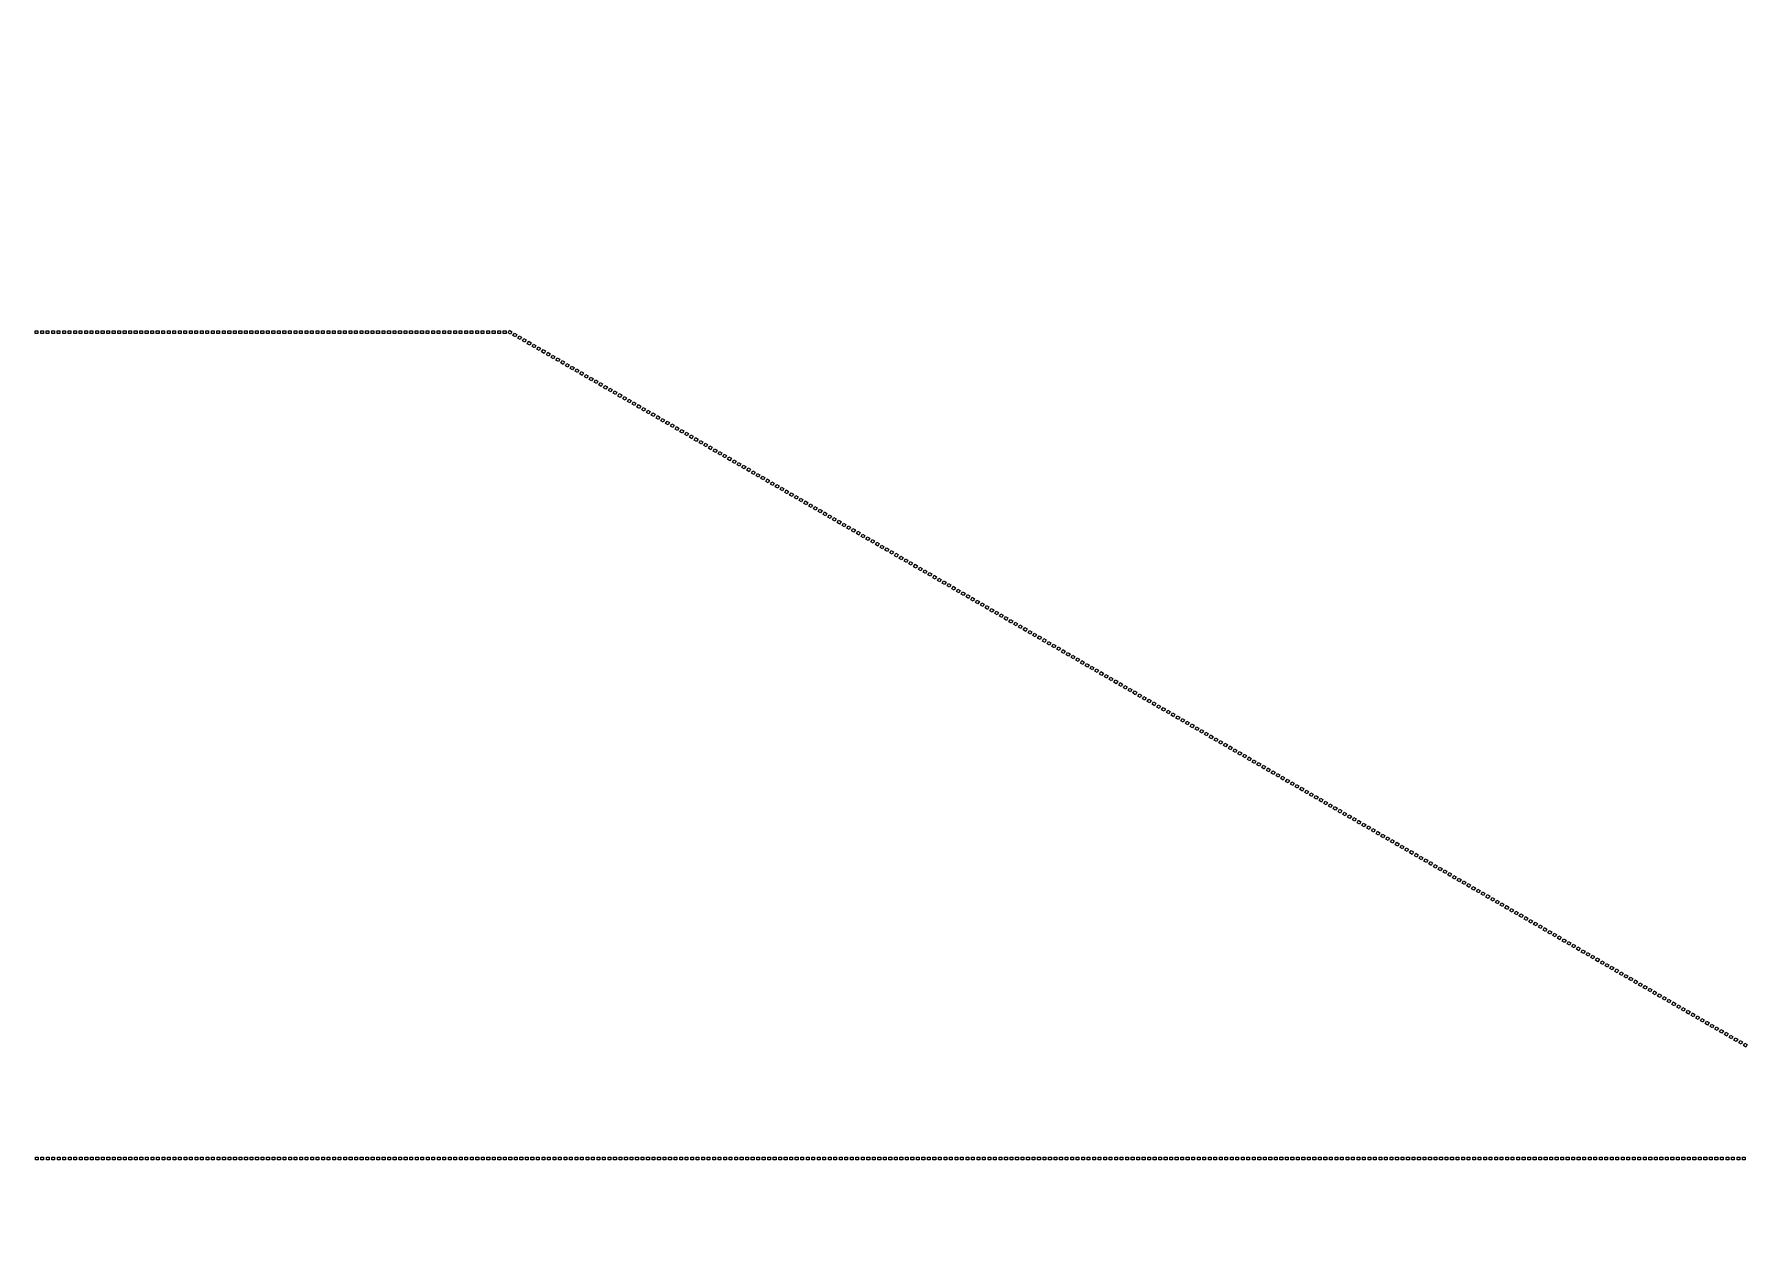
# Model space of a CAD drawing. Header units: inches. Extents: x 734146 to 834146, y 204695 to 304695.
# Drawn here: x 746422 to 748289, y 251635 to 252955 of the extents above; entities that cross this region are included whole.
import ezdxf

# ---------------------------------------------------------------- set-up
doc = ezdxf.new("R2010")
doc.units = ezdxf.units.IN
doc.header["$MEASUREMENT"] = 0

# ---------------------------------------------------------------- blocks, each defined once
blk = doc.blocks.new('*U99')
blk.add_lwpolyline([(-1.5, 1.5), (1.5, 1.5), (1.5, -1.5), (-1.5, -1.5)], close=True)
blk = doc.blocks.new('*U100')
at = {"color": 0, "linetype": 'ByBlock', "lineweight": -2, "transparency": 16777216}
for p in [(0, 0), (6, 0), (12, 0), (18, 0), (24, 0), (30, 0), (36, 0), (42, 0), (48, 0), (54, 0), (60, 0), (66, 0), (72, 0), (78, 0), (84, 0), (90, 0), (96, 0), (102, 0), (108, 0), (114, 0), (120, 0), (126, 0), (132, 0), (138, 0), (144, 0), (150, 0), (156, 0), (162, 0), (168, 0), (174, 0), (180, 0), (186, 0), (192, 0), (198, 0), (204, 0), (210, 0), (216, 0), (222, 0), (228, 0), (234, 0), (240, 0), (246, 0), (252, 0), (258, 0), (264, 0), (270, 0), (276, 0), (282, 0), (288, 0), (294, 0), (300, 0), (306, 0), (312, 0), (318, 0), (324, 0), (330, 0), (336, 0), (342, 0), (348, 0), (354, 0), (360, 0), (366, 0), (372, 0), (378, 0), (384, 0), (390, 0), (396, 0), (402, 0), (408, 0), (414, 0), (420, 0), (426, 0), (432, 0), (438, 0), (444, 0), (450, 0), (456, 0), (462, 0), (468, 0), (474, 0), (480, 0), (486, 0), (492, 0), (498, 0), (504, 0), (510, 0), (516, 0), (522, 0), (528, 0), (534, 0), (540, 0), (546, 0), (552, 0), (558, 0), (564, 0), (570, 0), (576, 0), (582, 0), (588, 0), (594, 0), (600, 0), (606, 0), (612, 0), (618, 0), (624, 0), (630, 0), (636, 0), (642, 0), (648, 0), (654, 0), (660, 0), (666, 0), (672, 0), (678, 0), (684, 0), (690, 0), (696, 0), (702, 0), (708, 0), (714, 0), (720, 0), (726, 0), (732, 0), (738, 0), (744, 0), (750, 0), (756, 0), (762, 0), (768, 0), (774, 0), (780, 0), (786, 0), (792, 0), (798, 0), (804, 0), (810, 0), (816, 0), (822, 0), (828, 0), (834, 0), (840, 0), (846, 0), (852, 0), (858, 0), (864, 0), (870, 0), (876, 0), (882, 0), (888, 0), (894, 0), (900, 0), (906, 0), (912, 0), (918, 0), (924, 0), (930, 0), (936, 0), (942, 0), (948, 0), (954, 0), (960, 0), (966, 0), (972, 0), (978, 0), (984, 0), (990, 0), (996, 0), (1002, 0), (1008, 0), (1014, 0), (1020, 0), (1026, 0), (1032, 0), (1038, 0), (1044, 0), (1050, 0), (1056, 0), (1062, 0), (1068, 0), (1074, 0), (1080, 0), (1086, 0), (1092, 0), (1098, 0), (1104, 0), (1110, 0), (1116, 0), (1122, 0), (1128, 0), (1134, 0), (1140, 0), (1146, 0), (1152, 0), (1158, 0), (1164, 0), (1170, 0), (1176, 0), (1182, 0), (1188, 0), (1194, 0), (1200, 0), (1206, 0), (1212, 0), (1218, 0), (1224, 0), (1230, 0), (1236, 0), (1242, 0), (1248, 0), (1254, 0), (1260, 0), (1266, 0), (1272, 0), (1278, 0), (1284, 0), (1290, 0), (1296, 0), (1302, 0), (1308, 0), (1314, 0), (1320, 0), (1326, 0), (1332, 0), (1338, 0), (1344, 0), (1350, 0), (1356, 0), (1362, 0), (1368, 0), (1374, 0), (1380, 0), (1386, 0), (1392, 0), (1398, 0), (1404, 0), (1410, 0), (1416, 0), (1422, 0), (1428, 0), (1434, 0), (1440, 0), (1446, 0), (1452, 0), (1458, 0), (1464, 0), (1470, 0), (1476, 0), (1482, 0), (1488, 0), (1494, 0), (1500, 0), (1506, 0), (1512, 0), (1518, 0), (1524, 0), (1530, 0), (1536, 0), (1542, 0), (1548, 0), (1554, 0), (1560, 0), (1566, 0), (1572, 0), (1578, 0), (1584, 0), (1590, 0), (1596, 0), (1602, 0), (1608, 0), (1614, 0), (1620, 0), (1626, 0), (1632, 0), (1638, 0), (1644, 0), (1650, 0), (1656, 0), (1662, 0), (1668, 0), (1674, 0), (1680, 0), (1686, 0), (1692, 0), (1698, 0), (1704, 0), (1710, 0), (1716, 0), (1722, 0), (1728, 0), (1734, 0), (1740, 0), (1746, 0), (1752, 0), (1758, 0), (1764, 0), (1770, 0), (1776, 0), (1782, 0), (1788, 0), (1794, 0), (1800, 0), (1806, 0), (1812, 0), (1818, 0), (1824, 0), (1830, 0), (1836, 0), (1842, 0), (1848, 0), (1854, 0), (1860, 0)]:
    blk.add_blockref('*U99', p, dxfattribs=at)

msp = doc.modelspace()

# ---------------------------------------------------------------- linework, layer by layer
for points in [[(746422.7, 252631.7), (746425.7, 252631.7), (746425.7, 252628.7), (746422.7, 252628.7)], [(746428.7, 252631.7), (746431.7, 252631.7), (746431.7, 252628.7), (746428.7, 252628.7)], [(746434.7, 252631.7), (746437.7, 252631.7), (746437.7, 252628.7), (746434.7, 252628.7)], [(746440.7, 252631.7), (746443.7, 252631.7), (746443.7, 252628.7), (746440.7, 252628.7)], [(746446.7, 252631.7), (746449.7, 252631.7), (746449.7, 252628.7), (746446.7, 252628.7)], [(746452.7, 252631.7), (746455.7, 252631.7), (746455.7, 252628.7), (746452.7, 252628.7)], [(746458.7, 252631.7), (746461.7, 252631.7), (746461.7, 252628.7), (746458.7, 252628.7)], [(746464.7, 252631.7), (746467.7, 252631.7), (746467.7, 252628.7), (746464.7, 252628.7)], [(746470.7, 252631.7), (746473.7, 252631.7), (746473.7, 252628.7), (746470.7, 252628.7)], [(746476.7, 252631.7), (746479.7, 252631.7), (746479.7, 252628.7), (746476.7, 252628.7)], [(746482.7, 252631.7), (746485.7, 252631.7), (746485.7, 252628.7), (746482.7, 252628.7)], [(746488.7, 252631.7), (746491.7, 252631.7), (746491.7, 252628.7), (746488.7, 252628.7)], [(746494.7, 252631.7), (746497.7, 252631.7), (746497.7, 252628.7), (746494.7, 252628.7)], [(746500.7, 252631.7), (746503.7, 252631.7), (746503.7, 252628.7), (746500.7, 252628.7)], [(746506.7, 252631.7), (746509.7, 252631.7), (746509.7, 252628.7), (746506.7, 252628.7)], [(746512.7, 252631.7), (746515.7, 252631.7), (746515.7, 252628.7), (746512.7, 252628.7)], [(746518.7, 252631.7), (746521.7, 252631.7), (746521.7, 252628.7), (746518.7, 252628.7)], [(746524.7, 252631.7), (746527.7, 252631.7), (746527.7, 252628.7), (746524.7, 252628.7)], [(746530.7, 252631.7), (746533.7, 252631.7), (746533.7, 252628.7), (746530.7, 252628.7)], [(746536.7, 252631.7), (746539.7, 252631.7), (746539.7, 252628.7), (746536.7, 252628.7)], [(746542.7, 252631.7), (746545.7, 252631.7), (746545.7, 252628.7), (746542.7, 252628.7)], [(746548.7, 252631.7), (746551.7, 252631.7), (746551.7, 252628.7), (746548.7, 252628.7)], [(746554.7, 252631.7), (746557.7, 252631.7), (746557.7, 252628.7), (746554.7, 252628.7)], [(746560.7, 252631.7), (746563.7, 252631.7), (746563.7, 252628.7), (746560.7, 252628.7)], [(746566.7, 252631.7), (746569.7, 252631.7), (746569.7, 252628.7), (746566.7, 252628.7)], [(746572.7, 252631.7), (746575.7, 252631.7), (746575.7, 252628.7), (746572.7, 252628.7)], [(746578.7, 252631.7), (746581.7, 252631.7), (746581.7, 252628.7), (746578.7, 252628.7)], [(746584.7, 252631.7), (746587.7, 252631.7), (746587.7, 252628.7), (746584.7, 252628.7)], [(746590.7, 252631.7), (746593.7, 252631.7), (746593.7, 252628.7), (746590.7, 252628.7)], [(746596.7, 252631.7), (746599.7, 252631.7), (746599.7, 252628.7), (746596.7, 252628.7)], [(746602.7, 252631.7), (746605.7, 252631.7), (746605.7, 252628.7), (746602.7, 252628.7)], [(746608.7, 252631.7), (746611.7, 252631.7), (746611.7, 252628.7), (746608.7, 252628.7)], [(746614.7, 252631.7), (746617.7, 252631.7), (746617.7, 252628.7), (746614.7, 252628.7)], [(746620.7, 252631.7), (746623.7, 252631.7), (746623.7, 252628.7), (746620.7, 252628.7)], [(746626.7, 252631.7), (746629.7, 252631.7), (746629.7, 252628.7), (746626.7, 252628.7)], [(746632.7, 252631.7), (746635.7, 252631.7), (746635.7, 252628.7), (746632.7, 252628.7)], [(746638.7, 252631.7), (746641.7, 252631.7), (746641.7, 252628.7), (746638.7, 252628.7)], [(746644.7, 252631.7), (746647.7, 252631.7), (746647.7, 252628.7), (746644.7, 252628.7)], [(746650.7, 252631.7), (746653.7, 252631.7), (746653.7, 252628.7), (746650.7, 252628.7)], [(746656.7, 252631.7), (746659.7, 252631.7), (746659.7, 252628.7), (746656.7, 252628.7)], [(746662.7, 252631.7), (746665.7, 252631.7), (746665.7, 252628.7), (746662.7, 252628.7)], [(746668.7, 252631.7), (746671.7, 252631.7), (746671.7, 252628.7), (746668.7, 252628.7)], [(746674.7, 252631.7), (746677.7, 252631.7), (746677.7, 252628.7), (746674.7, 252628.7)], [(746680.7, 252631.7), (746683.7, 252631.7), (746683.7, 252628.7), (746680.7, 252628.7)], [(746686.7, 252631.7), (746689.7, 252631.7), (746689.7, 252628.7), (746686.7, 252628.7)], [(746692.7, 252631.7), (746695.7, 252631.7), (746695.7, 252628.7), (746692.7, 252628.7)], [(746698.7, 252631.7), (746701.7, 252631.7), (746701.7, 252628.7), (746698.7, 252628.7)], [(746704.7, 252631.7), (746707.7, 252631.7), (746707.7, 252628.7), (746704.7, 252628.7)], [(746710.7, 252631.7), (746713.7, 252631.7), (746713.7, 252628.7), (746710.7, 252628.7)], [(746716.7, 252631.7), (746719.7, 252631.7), (746719.7, 252628.7), (746716.7, 252628.7)], [(746722.7, 252631.7), (746725.7, 252631.7), (746725.7, 252628.7), (746722.7, 252628.7)], [(746728.7, 252631.7), (746731.7, 252631.7), (746731.7, 252628.7), (746728.7, 252628.7)], [(746734.7, 252631.7), (746737.7, 252631.7), (746737.7, 252628.7), (746734.7, 252628.7)], [(746740.7, 252631.7), (746743.7, 252631.7), (746743.7, 252628.7), (746740.7, 252628.7)], [(746746.7, 252631.7), (746749.7, 252631.7), (746749.7, 252628.7), (746746.7, 252628.7)], [(746752.7, 252631.7), (746755.7, 252631.7), (746755.7, 252628.7), (746752.7, 252628.7)], [(746758.7, 252631.7), (746761.7, 252631.7), (746761.7, 252628.7), (746758.7, 252628.7)], [(746764.7, 252631.7), (746767.7, 252631.7), (746767.7, 252628.7), (746764.7, 252628.7)], [(746770.7, 252631.7), (746773.7, 252631.7), (746773.7, 252628.7), (746770.7, 252628.7)], [(746776.7, 252631.7), (746779.7, 252631.7), (746779.7, 252628.7), (746776.7, 252628.7)], [(746782.7, 252631.7), (746785.7, 252631.7), (746785.7, 252628.7), (746782.7, 252628.7)], [(746788.7, 252631.7), (746791.7, 252631.7), (746791.7, 252628.7), (746788.7, 252628.7)], [(746794.7, 252631.7), (746797.7, 252631.7), (746797.7, 252628.7), (746794.7, 252628.7)], [(746800.7, 252631.7), (746803.7, 252631.7), (746803.7, 252628.7), (746800.7, 252628.7)], [(746806.7, 252631.7), (746809.7, 252631.7), (746809.7, 252628.7), (746806.7, 252628.7)], [(746812.7, 252631.7), (746815.7, 252631.7), (746815.7, 252628.7), (746812.7, 252628.7)], [(746818.7, 252631.7), (746821.7, 252631.7), (746821.7, 252628.7), (746818.7, 252628.7)], [(746824.7, 252631.7), (746827.7, 252631.7), (746827.7, 252628.7), (746824.7, 252628.7)], [(746830.7, 252631.7), (746833.7, 252631.7), (746833.7, 252628.7), (746830.7, 252628.7)], [(746836.7, 252631.7), (746839.7, 252631.7), (746839.7, 252628.7), (746836.7, 252628.7)], [(746842.7, 252631.7), (746845.7, 252631.7), (746845.7, 252628.7), (746842.7, 252628.7)], [(746848.7, 252631.7), (746851.7, 252631.7), (746851.7, 252628.7), (746848.7, 252628.7)], [(746854.7, 252631.7), (746857.7, 252631.7), (746857.7, 252628.7), (746854.7, 252628.7)], [(746860.7, 252631.7), (746863.7, 252631.7), (746863.7, 252628.7), (746860.7, 252628.7)], [(746866.7, 252631.7), (746869.7, 252631.7), (746869.7, 252628.7), (746866.7, 252628.7)], [(746872.7, 252631.7), (746875.7, 252631.7), (746875.7, 252628.7), (746872.7, 252628.7)], [(746878.7, 252631.7), (746881.7, 252631.7), (746881.7, 252628.7), (746878.7, 252628.7)], [(746884.7, 252631.7), (746887.7, 252631.7), (746887.7, 252628.7), (746884.7, 252628.7)], [(746890.7, 252631.7), (746893.7, 252631.7), (746893.7, 252628.7), (746890.7, 252628.7)], [(746896.7, 252631.7), (746899.7, 252631.7), (746899.7, 252628.7), (746896.7, 252628.7)], [(746902.7, 252631.7), (746905.7, 252631.7), (746905.7, 252628.7), (746902.7, 252628.7)], [(746908.7, 252631.7), (746911.7, 252631.7), (746911.7, 252628.7), (746908.7, 252628.7)], [(746914.7, 252631.7), (746917.7, 252631.7), (746917.7, 252628.7), (746914.7, 252628.7)], [(746920.7, 252631.7), (746923.7, 252631.7), (746923.7, 252628.7), (746920.7, 252628.7)], [(746926.7, 252631.7), (746929.7, 252631.7), (746929.7, 252628.7), (746926.7, 252628.7)], [(746932.7, 252631.7), (746935.7, 252631.7), (746935.7, 252628.7), (746932.7, 252628.7)], [(746940.7, 252628.2), (746938.1, 252629.7), (746939.6, 252632.3), (746942.2, 252630.8)], [(746945.9, 252625.2), (746943.3, 252626.7), (746944.8, 252629.3), (746947.4, 252627.8)], [(746951.1, 252622.2), (746948.5, 252623.7), (746950, 252626.3), (746952.6, 252624.8)], [(746956.3, 252619.2), (746953.7, 252620.7), (746955.2, 252623.3), (746957.8, 252621.8)], [(746961.5, 252616.2), (746958.9, 252617.7), (746960.4, 252620.3), (746963, 252618.8)], [(746966.7, 252613.2), (746964.1, 252614.7), (746965.6, 252617.3), (746968.2, 252615.8)], [(746971.9, 252610.2), (746969.3, 252611.7), (746970.8, 252614.3), (746973.4, 252612.8)], [(746977.1, 252607.2), (746974.5, 252608.7), (746976, 252611.3), (746978.6, 252609.8)], [(746982.3, 252604.2), (746979.7, 252605.7), (746981.2, 252608.3), (746983.8, 252606.8)], [(746987.5, 252601.2), (746984.9, 252602.7), (746986.4, 252605.3), (746989, 252603.8)], [(746992.7, 252598.2), (746990.1, 252599.7), (746991.6, 252602.3), (746994.2, 252600.8)], [(746997.9, 252595.2), (746995.3, 252596.7), (746996.8, 252599.3), (746999.4, 252597.8)], [(747003.1, 252592.2), (747000.5, 252593.7), (747002, 252596.3), (747004.6, 252594.8)], [(747008.3, 252589.2), (747005.7, 252590.7), (747007.2, 252593.3), (747009.8, 252591.8)], [(747013.5, 252586.2), (747010.9, 252587.7), (747012.4, 252590.3), (747015, 252588.8)], [(747018.7, 252583.2), (747016.1, 252584.7), (747017.6, 252587.3), (747020.2, 252585.8)], [(747023.8, 252580.2), (747021.3, 252581.7), (747022.8, 252584.3), (747025.3, 252582.8)], [(747029, 252577.2), (747026.4, 252578.7), (747027.9, 252581.3), (747030.5, 252579.8)], [(747034.2, 252574.2), (747031.6, 252575.7), (747033.1, 252578.3), (747035.7, 252576.8)], [(747039.4, 252571.2), (747036.8, 252572.7), (747038.3, 252575.3), (747040.9, 252573.8)], [(747044.6, 252568.2), (747042, 252569.7), (747043.5, 252572.3), (747046.1, 252570.8)], [(747049.8, 252565.2), (747047.2, 252566.7), (747048.7, 252569.3), (747051.3, 252567.8)], [(747055, 252562.2), (747052.4, 252563.7), (747053.9, 252566.3), (747056.5, 252564.8)], [(747060.2, 252559.2), (747057.6, 252560.7), (747059.1, 252563.3), (747061.7, 252561.8)], [(747065.4, 252556.2), (747062.8, 252557.7), (747064.3, 252560.3), (747066.9, 252558.8)], [(747070.6, 252553.2), (747068, 252554.7), (747069.5, 252557.3), (747072.1, 252555.8)], [(747075.8, 252550.2), (747073.2, 252551.7), (747074.7, 252554.3), (747077.3, 252552.8)], [(747081, 252547.2), (747078.4, 252548.7), (747079.9, 252551.3), (747082.5, 252549.8)], [(747086.2, 252544.2), (747083.6, 252545.7), (747085.1, 252548.3), (747087.7, 252546.8)], [(747091.4, 252541.2), (747088.8, 252542.7), (747090.3, 252545.3), (747092.9, 252543.8)], [(747096.6, 252538.2), (747094, 252539.7), (747095.5, 252542.3), (747098.1, 252540.8)], [(747101.8, 252535.2), (747099.2, 252536.7), (747100.7, 252539.3), (747103.3, 252537.8)], [(747107, 252532.2), (747104.4, 252533.7), (747105.9, 252536.3), (747108.5, 252534.8)], [(747112.2, 252529.2), (747109.6, 252530.7), (747111.1, 252533.3), (747113.7, 252531.8)], [(747117.4, 252526.2), (747114.8, 252527.7), (747116.3, 252530.3), (747118.9, 252528.8)], [(747122.6, 252523.2), (747120, 252524.7), (747121.5, 252527.3), (747124.1, 252525.8)], [(747127.8, 252520.2), (747125.2, 252521.7), (747126.7, 252524.3), (747129.3, 252522.8)], [(747133, 252517.2), (747130.4, 252518.7), (747131.9, 252521.3), (747134.5, 252519.8)], [(747138.2, 252514.2), (747135.6, 252515.7), (747137.1, 252518.3), (747139.7, 252516.8)], [(747143.4, 252511.2), (747140.8, 252512.7), (747142.3, 252515.3), (747144.9, 252513.8)], [(747148.6, 252508.2), (747146, 252509.7), (747147.5, 252512.3), (747150.1, 252510.8)], [(747153.8, 252505.2), (747151.2, 252506.7), (747152.7, 252509.3), (747155.3, 252507.8)], [(747158.9, 252502.2), (747156.4, 252503.7), (747157.9, 252506.3), (747160.4, 252504.8)], [(747164.1, 252499.2), (747161.5, 252500.7), (747163, 252503.3), (747165.6, 252501.8)], [(747169.3, 252496.2), (747166.7, 252497.7), (747168.2, 252500.3), (747170.8, 252498.8)], [(747174.5, 252493.2), (747171.9, 252494.7), (747173.4, 252497.3), (747176, 252495.8)], [(747179.7, 252490.2), (747177.1, 252491.7), (747178.6, 252494.3), (747181.2, 252492.8)], [(747184.9, 252487.2), (747182.3, 252488.7), (747183.8, 252491.3), (747186.4, 252489.8)], [(747190.1, 252484.2), (747187.5, 252485.7), (747189, 252488.3), (747191.6, 252486.8)], [(747195.3, 252481.2), (747192.7, 252482.7), (747194.2, 252485.3), (747196.8, 252483.8)], [(747200.5, 252478.2), (747197.9, 252479.7), (747199.4, 252482.3), (747202, 252480.8)], [(747205.7, 252475.2), (747203.1, 252476.7), (747204.6, 252479.3), (747207.2, 252477.8)], [(747210.9, 252472.2), (747208.3, 252473.7), (747209.8, 252476.3), (747212.4, 252474.8)], [(747216.1, 252469.2), (747213.5, 252470.7), (747215, 252473.3), (747217.6, 252471.8)], [(747221.3, 252466.2), (747218.7, 252467.7), (747220.2, 252470.3), (747222.8, 252468.8)], [(747226.5, 252463.2), (747223.9, 252464.7), (747225.4, 252467.3), (747228, 252465.8)], [(747231.7, 252460.2), (747229.1, 252461.7), (747230.6, 252464.3), (747233.2, 252462.8)], [(747236.9, 252457.2), (747234.3, 252458.7), (747235.8, 252461.3), (747238.4, 252459.8)], [(747242.1, 252454.2), (747239.5, 252455.7), (747241, 252458.3), (747243.6, 252456.8)], [(747247.3, 252451.2), (747244.7, 252452.7), (747246.2, 252455.3), (747248.8, 252453.8)], [(747252.5, 252448.2), (747249.9, 252449.7), (747251.4, 252452.3), (747254, 252450.8)], [(747257.7, 252445.2), (747255.1, 252446.7), (747256.6, 252449.3), (747259.2, 252447.8)], [(747262.9, 252442.2), (747260.3, 252443.7), (747261.8, 252446.3), (747264.4, 252444.8)], [(747268.1, 252439.2), (747265.5, 252440.7), (747267, 252443.3), (747269.6, 252441.8)], [(747273.3, 252436.2), (747270.7, 252437.7), (747272.2, 252440.3), (747274.8, 252438.8)], [(747278.5, 252433.2), (747275.9, 252434.7), (747277.4, 252437.3), (747280, 252435.8)], [(747283.7, 252430.2), (747281.1, 252431.7), (747282.6, 252434.3), (747285.2, 252432.8)], [(747288.9, 252427.2), (747286.3, 252428.7), (747287.8, 252431.3), (747290.4, 252429.8)], [(747294, 252424.2), (747291.5, 252425.7), (747293, 252428.3), (747295.5, 252426.8)], [(747299.2, 252421.2), (747296.6, 252422.7), (747298.1, 252425.3), (747300.7, 252423.8)], [(747304.4, 252418.2), (747301.8, 252419.7), (747303.3, 252422.3), (747305.9, 252420.8)], [(747309.6, 252415.2), (747307, 252416.7), (747308.5, 252419.3), (747311.1, 252417.8)], [(747314.8, 252412.2), (747312.2, 252413.7), (747313.7, 252416.3), (747316.3, 252414.8)], [(747320, 252409.2), (747317.4, 252410.7), (747318.9, 252413.3), (747321.5, 252411.8)], [(747325.2, 252406.2), (747322.6, 252407.7), (747324.1, 252410.3), (747326.7, 252408.8)], [(747330.4, 252403.2), (747327.8, 252404.7), (747329.3, 252407.3), (747331.9, 252405.8)], [(747335.6, 252400.2), (747333, 252401.7), (747334.5, 252404.3), (747337.1, 252402.8)], [(747340.8, 252397.2), (747338.2, 252398.7), (747339.7, 252401.3), (747342.3, 252399.8)], [(747346, 252394.2), (747343.4, 252395.7), (747344.9, 252398.3), (747347.5, 252396.8)], [(747351.2, 252391.2), (747348.6, 252392.7), (747350.1, 252395.3), (747352.7, 252393.8)], [(747356.4, 252388.2), (747353.8, 252389.7), (747355.3, 252392.3), (747357.9, 252390.8)], [(747361.6, 252385.2), (747359, 252386.7), (747360.5, 252389.3), (747363.1, 252387.8)], [(747366.8, 252382.2), (747364.2, 252383.7), (747365.7, 252386.3), (747368.3, 252384.8)], [(747372, 252379.2), (747369.4, 252380.7), (747370.9, 252383.3), (747373.5, 252381.8)], [(747377.2, 252376.2), (747374.6, 252377.7), (747376.1, 252380.3), (747378.7, 252378.8)], [(747382.4, 252373.2), (747379.8, 252374.7), (747381.3, 252377.3), (747383.9, 252375.8)], [(747387.6, 252370.2), (747385, 252371.7), (747386.5, 252374.3), (747389.1, 252372.8)], [(747392.8, 252367.2), (747390.2, 252368.7), (747391.7, 252371.3), (747394.3, 252369.8)], [(747398, 252364.2), (747395.4, 252365.7), (747396.9, 252368.3), (747399.5, 252366.8)], [(747403.2, 252361.2), (747400.6, 252362.7), (747402.1, 252365.3), (747404.7, 252363.8)], [(747408.4, 252358.2), (747405.8, 252359.7), (747407.3, 252362.3), (747409.9, 252360.8)], [(747413.6, 252355.2), (747411, 252356.7), (747412.5, 252359.3), (747415.1, 252357.8)], [(747418.8, 252352.2), (747416.2, 252353.7), (747417.7, 252356.3), (747420.3, 252354.8)], [(747424, 252349.2), (747421.4, 252350.7), (747422.9, 252353.3), (747425.5, 252351.8)], [(747429.1, 252346.2), (747426.6, 252347.7), (747428.1, 252350.3), (747430.6, 252348.8)], [(747434.3, 252343.2), (747431.7, 252344.7), (747433.2, 252347.3), (747435.8, 252345.8)], [(747439.5, 252340.2), (747436.9, 252341.7), (747438.4, 252344.3), (747441, 252342.8)], [(747444.7, 252337.2), (747442.1, 252338.7), (747443.6, 252341.3), (747446.2, 252339.8)], [(747449.9, 252334.2), (747447.3, 252335.7), (747448.8, 252338.3), (747451.4, 252336.8)], [(747455.1, 252331.2), (747452.5, 252332.7), (747454, 252335.3), (747456.6, 252333.8)], [(747460.3, 252328.2), (747457.7, 252329.7), (747459.2, 252332.3), (747461.8, 252330.8)], [(747465.5, 252325.2), (747462.9, 252326.7), (747464.4, 252329.3), (747467, 252327.8)], [(747470.7, 252322.2), (747468.1, 252323.7), (747469.6, 252326.3), (747472.2, 252324.8)], [(747475.9, 252319.2), (747473.3, 252320.7), (747474.8, 252323.3), (747477.4, 252321.8)], [(747481.1, 252316.2), (747478.5, 252317.7), (747480, 252320.3), (747482.6, 252318.8)], [(747486.3, 252313.2), (747483.7, 252314.7), (747485.2, 252317.3), (747487.8, 252315.8)], [(747491.5, 252310.2), (747488.9, 252311.7), (747490.4, 252314.3), (747493, 252312.8)], [(747496.7, 252307.2), (747494.1, 252308.7), (747495.6, 252311.3), (747498.2, 252309.8)], [(747501.9, 252304.2), (747499.3, 252305.7), (747500.8, 252308.3), (747503.4, 252306.8)], [(747507.1, 252301.2), (747504.5, 252302.7), (747506, 252305.3), (747508.6, 252303.8)], [(747512.3, 252298.2), (747509.7, 252299.7), (747511.2, 252302.3), (747513.8, 252300.8)], [(747517.5, 252295.2), (747514.9, 252296.7), (747516.4, 252299.3), (747519, 252297.8)], [(747522.7, 252292.2), (747520.1, 252293.7), (747521.6, 252296.3), (747524.2, 252294.8)], [(747527.9, 252289.2), (747525.3, 252290.7), (747526.8, 252293.3), (747529.4, 252291.8)], [(747533.1, 252286.2), (747530.5, 252287.7), (747532, 252290.3), (747534.6, 252288.8)], [(747538.3, 252283.2), (747535.7, 252284.7), (747537.2, 252287.3), (747539.8, 252285.8)], [(747543.5, 252280.2), (747540.9, 252281.7), (747542.4, 252284.3), (747545, 252282.8)], [(747548.7, 252277.2), (747546.1, 252278.7), (747547.6, 252281.3), (747550.2, 252279.8)], [(747553.9, 252274.2), (747551.3, 252275.7), (747552.8, 252278.3), (747555.4, 252276.8)], [(747559.1, 252271.2), (747556.5, 252272.7), (747558, 252275.3), (747560.6, 252273.8)], [(747564.2, 252268.2), (747561.7, 252269.7), (747563.2, 252272.3), (747565.7, 252270.8)], [(747569.4, 252265.2), (747566.8, 252266.7), (747568.3, 252269.3), (747570.9, 252267.8)], [(747574.6, 252262.2), (747572, 252263.7), (747573.5, 252266.3), (747576.1, 252264.8)], [(747579.8, 252259.2), (747577.2, 252260.7), (747578.7, 252263.3), (747581.3, 252261.8)], [(747585, 252256.2), (747582.4, 252257.7), (747583.9, 252260.3), (747586.5, 252258.8)], [(747590.2, 252253.2), (747587.6, 252254.7), (747589.1, 252257.3), (747591.7, 252255.8)], [(747595.4, 252250.2), (747592.8, 252251.7), (747594.3, 252254.3), (747596.9, 252252.8)], [(747600.6, 252247.2), (747598, 252248.7), (747599.5, 252251.3), (747602.1, 252249.8)], [(747605.8, 252244.2), (747603.2, 252245.7), (747604.7, 252248.3), (747607.3, 252246.8)], [(747611, 252241.2), (747608.4, 252242.7), (747609.9, 252245.3), (747612.5, 252243.8)], [(747616.2, 252238.2), (747613.6, 252239.7), (747615.1, 252242.3), (747617.7, 252240.8)], [(747621.4, 252235.2), (747618.8, 252236.7), (747620.3, 252239.3), (747622.9, 252237.8)], [(747626.6, 252232.2), (747624, 252233.7), (747625.5, 252236.3), (747628.1, 252234.8)], [(747631.8, 252229.2), (747629.2, 252230.7), (747630.7, 252233.3), (747633.3, 252231.8)], [(747637, 252226.2), (747634.4, 252227.7), (747635.9, 252230.3), (747638.5, 252228.8)], [(747642.2, 252223.2), (747639.6, 252224.7), (747641.1, 252227.3), (747643.7, 252225.8)], [(747647.4, 252220.2), (747644.8, 252221.7), (747646.3, 252224.3), (747648.9, 252222.8)], [(747652.6, 252217.2), (747650, 252218.7), (747651.5, 252221.3), (747654.1, 252219.8)], [(747657.8, 252214.2), (747655.2, 252215.7), (747656.7, 252218.3), (747659.3, 252216.8)], [(747663, 252211.2), (747660.4, 252212.7), (747661.9, 252215.3), (747664.5, 252213.8)], [(747668.2, 252208.2), (747665.6, 252209.7), (747667.1, 252212.3), (747669.7, 252210.8)], [(747673.4, 252205.2), (747670.8, 252206.7), (747672.3, 252209.3), (747674.9, 252207.8)], [(747678.6, 252202.2), (747676, 252203.7), (747677.5, 252206.3), (747680.1, 252204.8)], [(747683.8, 252199.2), (747681.2, 252200.7), (747682.7, 252203.3), (747685.3, 252201.8)], [(747689, 252196.2), (747686.4, 252197.7), (747687.9, 252200.3), (747690.5, 252198.8)], [(747694.2, 252193.2), (747691.6, 252194.7), (747693.1, 252197.3), (747695.7, 252195.8)], [(747699.3, 252190.2), (747696.8, 252191.7), (747698.3, 252194.3), (747700.8, 252192.8)], [(747704.5, 252187.2), (747701.9, 252188.7), (747703.4, 252191.3), (747706, 252189.8)], [(747709.7, 252184.2), (747707.1, 252185.7), (747708.6, 252188.3), (747711.2, 252186.8)], [(747714.9, 252181.2), (747712.3, 252182.7), (747713.8, 252185.3), (747716.4, 252183.8)], [(747720.1, 252178.2), (747717.5, 252179.7), (747719, 252182.3), (747721.6, 252180.8)], [(747725.3, 252175.2), (747722.7, 252176.7), (747724.2, 252179.3), (747726.8, 252177.8)], [(747730.5, 252172.2), (747727.9, 252173.7), (747729.4, 252176.3), (747732, 252174.8)], [(747735.7, 252169.2), (747733.1, 252170.7), (747734.6, 252173.3), (747737.2, 252171.8)], [(747740.9, 252166.2), (747738.3, 252167.7), (747739.8, 252170.3), (747742.4, 252168.8)], [(747746.1, 252163.2), (747743.5, 252164.7), (747745, 252167.3), (747747.6, 252165.8)], [(747751.3, 252160.2), (747748.7, 252161.7), (747750.2, 252164.3), (747752.8, 252162.8)], [(747756.5, 252157.2), (747753.9, 252158.7), (747755.4, 252161.3), (747758, 252159.8)], [(747761.7, 252154.2), (747759.1, 252155.7), (747760.6, 252158.3), (747763.2, 252156.8)], [(747766.9, 252151.2), (747764.3, 252152.7), (747765.8, 252155.3), (747768.4, 252153.8)], [(747772.1, 252148.2), (747769.5, 252149.7), (747771, 252152.3), (747773.6, 252150.8)], [(747777.3, 252145.2), (747774.7, 252146.7), (747776.2, 252149.3), (747778.8, 252147.8)], [(747782.5, 252142.2), (747779.9, 252143.7), (747781.4, 252146.3), (747784, 252144.8)], [(747787.7, 252139.2), (747785.1, 252140.7), (747786.6, 252143.3), (747789.2, 252141.8)], [(747792.9, 252136.2), (747790.3, 252137.7), (747791.8, 252140.3), (747794.4, 252138.8)], [(747798.1, 252133.2), (747795.5, 252134.7), (747797, 252137.3), (747799.6, 252135.8)], [(747803.3, 252130.2), (747800.7, 252131.7), (747802.2, 252134.3), (747804.8, 252132.8)], [(747808.5, 252127.2), (747805.9, 252128.7), (747807.4, 252131.3), (747810, 252129.8)], [(747813.7, 252124.2), (747811.1, 252125.7), (747812.6, 252128.3), (747815.2, 252126.8)], [(747818.9, 252121.2), (747816.3, 252122.7), (747817.8, 252125.3), (747820.4, 252123.8)], [(747824.1, 252118.2), (747821.5, 252119.7), (747823, 252122.3), (747825.6, 252120.8)], [(747829.3, 252115.2), (747826.7, 252116.7), (747828.2, 252119.3), (747830.8, 252117.8)], [(747834.4, 252112.2), (747831.9, 252113.7), (747833.4, 252116.3), (747835.9, 252114.8)], [(747839.6, 252109.2), (747837, 252110.7), (747838.5, 252113.3), (747841.1, 252111.8)], [(747844.8, 252106.2), (747842.2, 252107.7), (747843.7, 252110.3), (747846.3, 252108.8)], [(747850, 252103.2), (747847.4, 252104.7), (747848.9, 252107.3), (747851.5, 252105.8)], [(747855.2, 252100.2), (747852.6, 252101.7), (747854.1, 252104.3), (747856.7, 252102.8)], [(747860.4, 252097.2), (747857.8, 252098.7), (747859.3, 252101.3), (747861.9, 252099.8)], [(747865.6, 252094.2), (747863, 252095.7), (747864.5, 252098.3), (747867.1, 252096.8)], [(747870.8, 252091.2), (747868.2, 252092.7), (747869.7, 252095.3), (747872.3, 252093.8)], [(747876, 252088.2), (747873.4, 252089.7), (747874.9, 252092.3), (747877.5, 252090.8)], [(747881.2, 252085.2), (747878.6, 252086.7), (747880.1, 252089.3), (747882.7, 252087.8)], [(747886.4, 252082.2), (747883.8, 252083.7), (747885.3, 252086.3), (747887.9, 252084.8)], [(747891.6, 252079.2), (747889, 252080.7), (747890.5, 252083.3), (747893.1, 252081.8)], [(747896.8, 252076.2), (747894.2, 252077.7), (747895.7, 252080.3), (747898.3, 252078.8)], [(747902, 252073.2), (747899.4, 252074.7), (747900.9, 252077.3), (747903.5, 252075.8)], [(747907.2, 252070.2), (747904.6, 252071.7), (747906.1, 252074.3), (747908.7, 252072.8)], [(747912.4, 252067.2), (747909.8, 252068.7), (747911.3, 252071.3), (747913.9, 252069.8)], [(747917.6, 252064.2), (747915, 252065.7), (747916.5, 252068.3), (747919.1, 252066.8)], [(747922.8, 252061.2), (747920.2, 252062.7), (747921.7, 252065.3), (747924.3, 252063.8)], [(747928, 252058.2), (747925.4, 252059.7), (747926.9, 252062.3), (747929.5, 252060.8)], [(747933.2, 252055.2), (747930.6, 252056.7), (747932.1, 252059.3), (747934.7, 252057.8)], [(747938.4, 252052.2), (747935.8, 252053.7), (747937.3, 252056.3), (747939.9, 252054.8)], [(747943.6, 252049.2), (747941, 252050.7), (747942.5, 252053.3), (747945.1, 252051.8)], [(747948.8, 252046.2), (747946.2, 252047.7), (747947.7, 252050.3), (747950.3, 252048.8)], [(747954, 252043.2), (747951.4, 252044.7), (747952.9, 252047.3), (747955.5, 252045.8)], [(747959.2, 252040.2), (747956.6, 252041.7), (747958.1, 252044.3), (747960.7, 252042.8)], [(747964.4, 252037.2), (747961.8, 252038.7), (747963.3, 252041.3), (747965.9, 252039.8)], [(747969.5, 252034.2), (747967, 252035.7), (747968.5, 252038.3), (747971, 252036.8)], [(747974.7, 252031.2), (747972.1, 252032.7), (747973.6, 252035.3), (747976.2, 252033.8)], [(747979.9, 252028.2), (747977.3, 252029.7), (747978.8, 252032.3), (747981.4, 252030.8)], [(747985.1, 252025.2), (747982.5, 252026.7), (747984, 252029.3), (747986.6, 252027.8)], [(747990.3, 252022.2), (747987.7, 252023.7), (747989.2, 252026.3), (747991.8, 252024.8)], [(747995.5, 252019.2), (747992.9, 252020.7), (747994.4, 252023.3), (747997, 252021.8)], [(748000.7, 252016.2), (747998.1, 252017.7), (747999.6, 252020.3), (748002.2, 252018.8)], [(748005.9, 252013.2), (748003.3, 252014.7), (748004.8, 252017.3), (748007.4, 252015.8)], [(748011.1, 252010.2), (748008.5, 252011.7), (748010, 252014.3), (748012.6, 252012.8)], [(748016.3, 252007.2), (748013.7, 252008.7), (748015.2, 252011.3), (748017.8, 252009.8)], [(748021.5, 252004.2), (748018.9, 252005.7), (748020.4, 252008.3), (748023, 252006.8)], [(748026.7, 252001.2), (748024.1, 252002.7), (748025.6, 252005.3), (748028.2, 252003.8)], [(748031.9, 251998.2), (748029.3, 251999.7), (748030.8, 252002.3), (748033.4, 252000.8)], [(748037.1, 251995.2), (748034.5, 251996.7), (748036, 251999.3), (748038.6, 251997.8)], [(748042.3, 251992.2), (748039.7, 251993.7), (748041.2, 251996.3), (748043.8, 251994.8)], [(748047.5, 251989.2), (748044.9, 251990.7), (748046.4, 251993.3), (748049, 251991.8)], [(748052.7, 251986.2), (748050.1, 251987.7), (748051.6, 251990.3), (748054.2, 251988.8)], [(748057.9, 251983.2), (748055.3, 251984.7), (748056.8, 251987.3), (748059.4, 251985.8)], [(748063.1, 251980.2), (748060.5, 251981.7), (748062, 251984.3), (748064.6, 251982.8)], [(748068.3, 251977.2), (748065.7, 251978.7), (748067.2, 251981.3), (748069.8, 251979.8)], [(748073.5, 251974.2), (748070.9, 251975.7), (748072.4, 251978.3), (748075, 251976.8)], [(748078.7, 251971.2), (748076.1, 251972.7), (748077.6, 251975.3), (748080.2, 251973.8)], [(748083.9, 251968.2), (748081.3, 251969.7), (748082.8, 251972.3), (748085.4, 251970.8)], [(748089.1, 251965.2), (748086.5, 251966.7), (748088, 251969.3), (748090.6, 251967.8)], [(748094.3, 251962.2), (748091.7, 251963.7), (748093.2, 251966.3), (748095.8, 251964.8)], [(748099.5, 251959.2), (748096.9, 251960.7), (748098.4, 251963.3), (748101, 251961.8)], [(748104.6, 251956.2), (748102.1, 251957.7), (748103.6, 251960.3), (748106.1, 251958.8)], [(748109.8, 251953.2), (748107.2, 251954.7), (748108.7, 251957.3), (748111.3, 251955.8)], [(748115, 251950.2), (748112.4, 251951.7), (748113.9, 251954.3), (748116.5, 251952.8)], [(748120.2, 251947.2), (748117.6, 251948.7), (748119.1, 251951.3), (748121.7, 251949.8)], [(748125.4, 251944.2), (748122.8, 251945.7), (748124.3, 251948.3), (748126.9, 251946.8)], [(748130.6, 251941.2), (748128, 251942.7), (748129.5, 251945.3), (748132.1, 251943.8)], [(748135.8, 251938.2), (748133.2, 251939.7), (748134.7, 251942.3), (748137.3, 251940.8)], [(748141, 251935.2), (748138.4, 251936.7), (748139.9, 251939.3), (748142.5, 251937.8)], [(748146.2, 251932.2), (748143.6, 251933.7), (748145.1, 251936.3), (748147.7, 251934.8)], [(748151.4, 251929.2), (748148.8, 251930.7), (748150.3, 251933.3), (748152.9, 251931.8)], [(748156.6, 251926.2), (748154, 251927.7), (748155.5, 251930.3), (748158.1, 251928.8)], [(748161.8, 251923.2), (748159.2, 251924.7), (748160.7, 251927.3), (748163.3, 251925.8)], [(748167, 251920.2), (748164.4, 251921.7), (748165.9, 251924.3), (748168.5, 251922.8)], [(748172.2, 251917.2), (748169.6, 251918.7), (748171.1, 251921.3), (748173.7, 251919.8)], [(748177.4, 251914.2), (748174.8, 251915.7), (748176.3, 251918.3), (748178.9, 251916.8)], [(748182.6, 251911.2), (748180, 251912.7), (748181.5, 251915.3), (748184.1, 251913.8)], [(748187.8, 251908.2), (748185.2, 251909.7), (748186.7, 251912.3), (748189.3, 251910.8)], [(748193, 251905.2), (748190.4, 251906.7), (748191.9, 251909.3), (748194.5, 251907.8)], [(748198.2, 251902.2), (748195.6, 251903.7), (748197.1, 251906.3), (748199.7, 251904.8)], [(748203.4, 251899.2), (748200.8, 251900.7), (748202.3, 251903.3), (748204.9, 251901.8)], [(748208.6, 251896.2), (748206, 251897.7), (748207.5, 251900.3), (748210.1, 251898.8)], [(748213.8, 251893.2), (748211.2, 251894.7), (748212.7, 251897.3), (748215.3, 251895.8)], [(748219, 251890.2), (748216.4, 251891.7), (748217.9, 251894.3), (748220.5, 251892.8)], [(748224.2, 251887.2), (748221.6, 251888.7), (748223.1, 251891.3), (748225.7, 251889.8)], [(748229.4, 251884.2), (748226.8, 251885.7), (748228.3, 251888.3), (748230.9, 251886.8)], [(748234.6, 251881.2), (748232, 251882.7), (748233.5, 251885.3), (748236.1, 251883.8)], [(748239.7, 251878.2), (748237.2, 251879.7), (748238.7, 251882.3), (748241.2, 251880.8)], [(748244.9, 251875.2), (748242.3, 251876.7), (748243.8, 251879.3), (748246.4, 251877.8)], [(748250.1, 251872.2), (748247.5, 251873.7), (748249, 251876.3), (748251.6, 251874.8)], [(748255.3, 251869.2), (748252.7, 251870.7), (748254.2, 251873.3), (748256.8, 251871.8)], [(748260.5, 251866.2), (748257.9, 251867.7), (748259.4, 251870.3), (748262, 251868.8)], [(748265.7, 251863.2), (748263.1, 251864.7), (748264.6, 251867.3), (748267.2, 251865.8)], [(748270.9, 251860.2), (748268.3, 251861.7), (748269.8, 251864.3), (748272.4, 251862.8)], [(748276.1, 251857.2), (748273.5, 251858.7), (748275, 251861.3), (748277.6, 251859.8)], [(748281.3, 251854.2), (748278.7, 251855.7), (748280.2, 251858.3), (748282.8, 251856.8)], [(748286.5, 251851.2), (748283.9, 251852.7), (748285.4, 251855.3), (748288, 251853.8)]]:
    msp.add_lwpolyline(points, close=True)
msp.add_circle((784146.5, 254695.1), 50000)

# ---------------------------------------------------------------- block references
msp.add_blockref('*U100', (746424.4, 251729.7))

doc.saveas('drawing.dxf')
